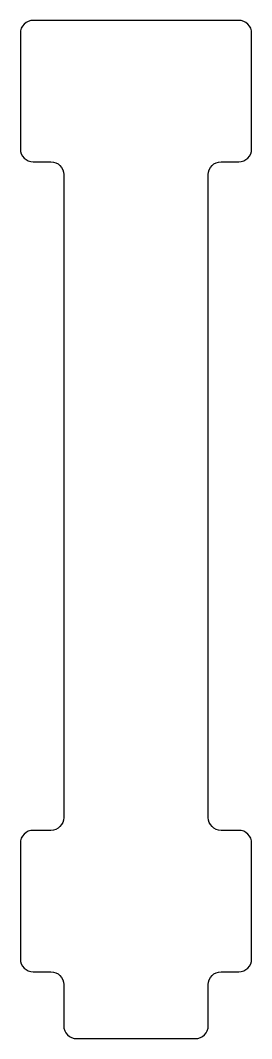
# Model space of a CAD drawing. Header units: millimetres. Extents: x 0 to 72, y 0 to 317.
import ezdxf

# ---------------------------------------------------------------- set-up
doc = ezdxf.new("R2010")
doc.units = ezdxf.units.MM

msp = doc.modelspace()

# ---------------------------------------------------------------- linework, layer by layer
msp.add_lwpolyline([(13.5, 4, 0.414214), (17.5, 0), (54.5, 0, 0.414214), (58.5, 4), (58.5, 16.8, -0.414214), (62.5, 20.8), (68, 20.8, 0.414214), (72, 24.8), (72, 60.8, 0.414214), (68, 64.8), (62.5, 64.8, -0.414214), (58.5, 68.8), (58.5, 268.8, -0.414214), (62.5, 272.8), (68, 272.8, 0.414214), (72, 276.8), (72, 312.8, 0.414214), (68, 316.8), (4, 316.8, 0.414214), (0, 312.8), (0, 276.8, 0.414214), (4, 272.8), (9.5, 272.8, -0.414214), (13.5, 268.8), (13.5, 68.8, -0.414214), (9.5, 64.8), (4, 64.8, 0.414214), (0, 60.8), (0, 24.8, 0.414214), (4, 20.8), (9.5, 20.8, -0.414214), (13.5, 16.8)], format="xyb", close=True)

doc.saveas('drawing.dxf')
